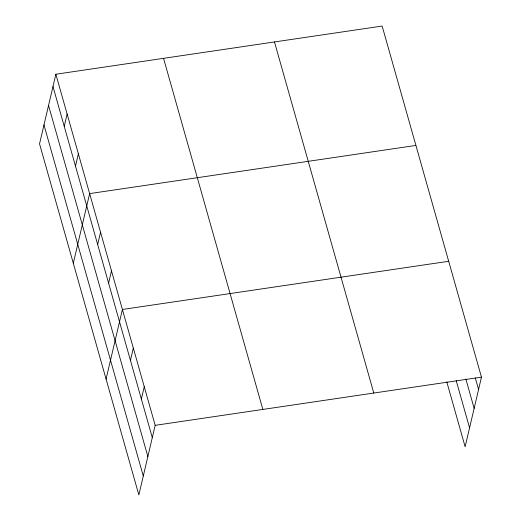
<?xml version="1.0" encoding="UTF-8"?>
<svg xmlns="http://www.w3.org/2000/svg" width="521" height="521" viewBox="0 0 521 521"><rect width="100%" height="100%" fill="white"/><g stroke="black" fill="none" stroke-linecap="round" stroke-linejoin="round"><path stroke-width="0.78" d="M55.864 74.236L39.537 143.855L138.853 494.95L155.18 425.331L55.864 74.236L382.147 26.05L481.463 377.145L465.136 446.764L446.784 381.88M64.233 126.336L67.124 114.027M75.493 166.127L78.378 153.819M73.305 263.229L89.632 193.61L415.914 145.424M97.668 244.538L100.56 232.229M108.596 283.157L111.481 270.848M106.076 379.086L122.409 309.474L448.692 261.281M130.445 360.395L133.33 348.093M141.367 399.021L144.258 386.712M155.18 425.331L481.463 377.145M475.302 377.868L478.578 389.454M465.839 379.014L474.143 408.366M456.24 380.734L469.571 427.852M274.476 41.954L373.791 393.049M163.542 58.332L262.851 409.428M52.979 86.545L152.295 437.64M48.544 105.457L147.86 456.552M43.972 124.942L143.288 476.038"/></g></svg>
